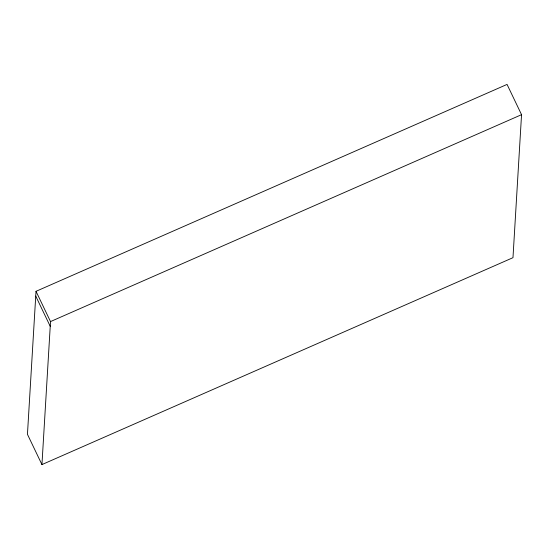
<?xml version="1.0" encoding="UTF-8"?>
<svg xmlns="http://www.w3.org/2000/svg" width="549" height="549" viewBox="0 0 549 549"><rect width="100%" height="100%" fill="white"/><g stroke="black" fill="none" stroke-linecap="round" stroke-linejoin="round"><path stroke-width="0.82" d="M36.021 291.32L27.45 434.328L41.944 464.584L512.979 257.68L521.55 114.672L507.056 84.416L36.021 291.32L50.515 321.577L41.944 464.584M50.515 321.577L521.55 114.672M35.733 296.083L50.234 326.339"/></g></svg>
